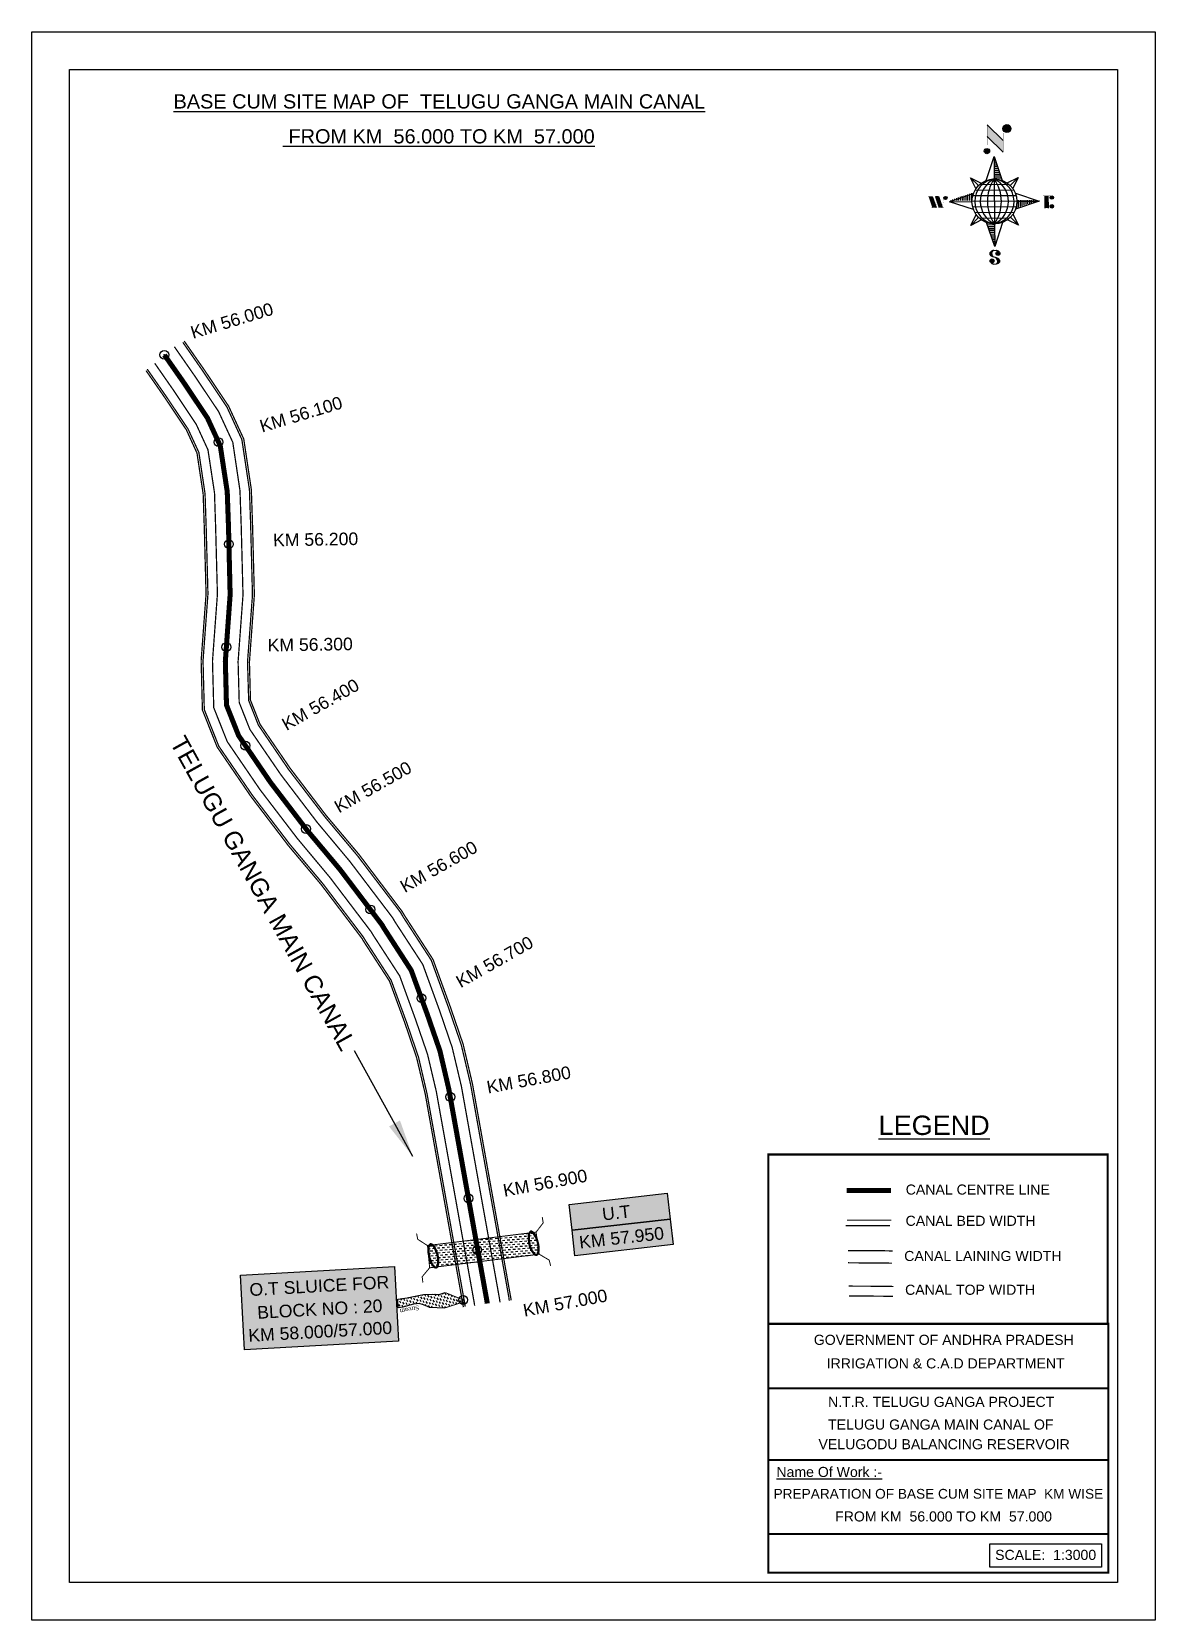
# Model space of a CAD drawing. Header units: inches. Extents: x 265440 to 266331, y 1717992 to 1719252.
import ezdxf

# ---------------------------------------------------------------- set-up
doc = ezdxf.new("R2010")
doc.units = ezdxf.units.IN
doc.header["$MEASUREMENT"] = 0
doc.header["$PDMODE"] = 32
doc.header["$PDSIZE"] = 7
doc.linetypes.add('ACAD_ISO02W100', pattern=[15, 12, -3])
for name, color, linetype in [('AQUADUCT', 1, 'Continuous'), ('bed with', 5, 'Continuous'), ('bord', 1, 'Continuous'), ('cahnige', 7, 'Continuous'), ('canal', 1, 'Continuous'), ('CARTTRACK', 30, 'ACAD_ISO02W100'), ('chainage', 7, 'Continuous'), ('FRAME 025', 7, 'Continuous'), ('laying', 4, 'Continuous'), ('lining', 4, 'Continuous'), ('OT', 7, 'Continuous'), ('STREAM', 4, 'Continuous'), ('Stu coo', 3, 'Continuous'), ('TEXT', 7, 'Continuous'), ('top of bund', 1, 'Continuous'), ('UT', 173, 'ACAD_ISO02W100'), ('V', 6, 'Continuous'), ('ZSTU', 7, 'Continuous')]:
    doc.layers.add(name, color=color, linetype=linetype)
doc.styles.add('5mm', font='times.ttf', dxfattribs={"height": 3})
doc.styles.get("Standard").update_dxf_attribs({"font": 'arial.ttf'})
doc.dimstyles.get("Standard").update_dxf_attribs({"dimtxt": 0.18, "dimasz": 0.18, "dimexe": 0.18, "dimexo": 0.0625, "dimgap": 0.09, "dimtad": 0, "dimtih": 1, "dimtoh": 1, "dimdec": 4, "dimzin": 0, "dimdsep": 46, "dimtxsty": 'Standard', "dimcen": 0.09, "dimadec": 0, "dimazin": 0, "dimtfac": 1, "dimtdec": 4, "dimtofl": 0, "dimtmove": 0, "dimatfit": 3, "dimfxl": 1, "dimtolj": 1, "dimtzin": 0, "dimarcsym": 0})
pattern_1 = [(267.297113149, (-8720374.938, 50637915.138), (10.5367255337, -0.497431438), [])]
pattern_2 = [(357.297113149, (-8720374.938, 50637915.138), (0.497431438, 10.5367255337), [])]

# ---------------------------------------------------------------- blocks, each defined once
blk = doc.blocks.new('GGF')
at = {"layer": 'STREAM'}
h = blk.add_hatch(dxfattribs=at)
h.set_pattern_fill('DASH', color=256, scale=10, angle=-6.08273, style=0)
h.set_pattern_definition([(353.91726508, (-115347.3726, 1016.3876), (1.3754179499, 1.1105068496), [1.25, -1.25])])
h.paths.add_polyline_path([(406186.84, 1485623.89), (406186.34, 1485618.17), (406185.83, 1485612.44), (406242.6, 1485608.9), (406242.86, 1485614.64), (406243.12, 1485620.38)])
at = {"layer": 'laying', "linetype": 'ByBlock', "extrusion": (0, 0, -1)}
for centre in [(406188.83, 1485618.1), (406240.81, 1485614.96)]:
    blk.add_ellipse(centre, major_axis=(0.4, -6.37), ratio=0.388717, dxfattribs=at)
at = {"layer": 'laying', "linetype": 'ByBlock'}
for points in [[(406189.2, 1485612.24), (406189.13, 1485612.23), (406189.05, 1485612.25), (406188.86, 1485612.32), (406188.75, 1485612.39), (406188.51, 1485612.61), (406188.38, 1485612.76), (406187.99, 1485613.32), (406187.73, 1485613.86), (406187.29, 1485615.15), (406187.11, 1485615.9), (406186.88, 1485617.49), (406186.82, 1485618.32), (406186.84, 1485619.93), (406186.91, 1485620.71), (406187.17, 1485622.07), (406187.36, 1485622.65), (406187.71, 1485623.36), (406187.86, 1485623.57), (406188.11, 1485623.82), (406188.22, 1485623.89), (406188.4, 1485623.96), (406188.47, 1485623.97), (406188.64, 1485623.95), (406188.74, 1485623.91), (406188.98, 1485623.76), (406189.11, 1485623.64), (406189.38, 1485623.32), (406189.52, 1485623.11), (406189.95, 1485622.33), (406190.22, 1485621.61), (406190.62, 1485619.96), (406190.76, 1485619.04), (406190.86, 1485617.19), (406190.83, 1485616.26), (406190.61, 1485614.61), (406190.43, 1485613.88), (406190.06, 1485613.02), (406189.9, 1485612.77), (406189.63, 1485612.45), (406189.52, 1485612.35), (406189.34, 1485612.26), (406189.27, 1485612.24), (406189.2, 1485612.24)], [(406241.18, 1485609.1), (406241.11, 1485609.1), (406241.03, 1485609.11), (406240.84, 1485609.19), (406240.73, 1485609.26), (406240.49, 1485609.47), (406240.36, 1485609.62), (406239.97, 1485610.18), (406239.7, 1485610.72), (406239.26, 1485612.02), (406239.09, 1485612.77), (406238.86, 1485614.35), (406238.8, 1485615.19), (406238.82, 1485616.8), (406238.89, 1485617.57), (406239.15, 1485618.93), (406239.34, 1485619.51), (406239.69, 1485620.22), (406239.84, 1485620.43), (406240.09, 1485620.69), (406240.19, 1485620.75), (406240.37, 1485620.83), (406240.44, 1485620.83), (406240.62, 1485620.81), (406240.72, 1485620.78), (406240.95, 1485620.62), (406241.08, 1485620.51), (406241.36, 1485620.18), (406241.5, 1485619.98), (406241.93, 1485619.19), (406242.2, 1485618.47), (406242.6, 1485616.82), (406242.73, 1485615.9), (406242.84, 1485614.05), (406242.81, 1485613.12), (406242.59, 1485611.47), (406242.4, 1485610.74), (406242.03, 1485609.88), (406241.88, 1485609.63), (406241.61, 1485609.31), (406241.49, 1485609.22), (406241.31, 1485609.12), (406241.25, 1485609.11), (406241.18, 1485609.1)]]:
    blk.add_open_spline(points, degree=3, knots=[0, 0, 0, 0, 0.189072, 0.189072, 0.378144, 0.378144, 0.567217, 0.567217, 0.964238, 0.964238, 1.36126, 1.36126, 1.758281, 1.758281, 2.155303, 2.155303, 2.552324, 2.552324, 2.807761, 2.807761, 3.01244, 3.01244, 3.217119, 3.217119, 3.421798, 3.421798, 3.626477, 3.626477, 3.831155, 3.831155, 4.280923, 4.280923, 4.73069, 4.73069, 5.180458, 5.180458, 5.630225, 5.630225, 5.896844, 5.896844, 6.112115, 6.112115, 6.283185, 6.283185, 6.283185, 6.283185], dxfattribs=at)
at = {"layer": 'UT', "ltscale": 0.2, "const_width": 0.5}
for points in [[(406181.01, 1485605.63), (406181.2, 1485608.62), (406185.83, 1485612.44), (406186.34, 1485618.17), (406186.84, 1485623.89), (406182.49, 1485628.03), (406182.47, 1485631.03)], [(406186.84, 1485623.89), (406243.12, 1485620.38)], [(406247.66, 1485627.39), (406247.59, 1485624.39), (406243.12, 1485620.38), (406242.86, 1485614.64), (406242.6, 1485608.9), (406247.12, 1485604.95), (406247.26, 1485601.95)], [(406185.83, 1485612.44), (406242.6, 1485608.9)]]:
    blk.add_lwpolyline(points, dxfattribs=at)
blk = doc.blocks.new('VBVB')
at = {"layer": 'STREAM'}
h = blk.add_hatch(dxfattribs=at)
h.set_pattern_fill('DASH', color=256, scale=10, style=0)
h.set_pattern_definition([(0, (17867.8837, -28501.71), (1.25, 1.25), [1.25, -1.25])])
h.paths.add_polyline_path([(380095.96, 1497774.98), (380098.87, 1497780.21), (380100.45, 1497784.62), (380101.78, 1497788.77), (380103.77, 1497793.59), (380099.53, 1497795.92), (380098.45, 1497793.51), (380097.62, 1497789.6), (380096.96, 1497787.69), (380095.79, 1497784.7), (380093.88, 1497782.96), (380090.89, 1497780.8), (380086.57, 1497773.96), (380084.6, 1497765.18), (380084.08, 1497764.33), (380085.94, 1497763.15), (380086.57, 1497763.83), (380093.72, 1497769.3), (380094.46, 1497772.65)])
at = {"layer": 'OT', "const_width": 0.5}
blk.add_lwpolyline([(380084.6, 1497765.18), (380084.07, 1497764.33), (380083.55, 1497763.48), (380085.4, 1497762.31), (380085.94, 1497763.15), (380084.08, 1497764.33), (380085.94, 1497763.15), (380086.57, 1497763.83), (380093.72, 1497769.3), (380086.57, 1497763.83), (380085.94, 1497763.15), (380084.08, 1497764.33), (380084.6, 1497765.18), (380086.57, 1497773.96)], dxfattribs=at)
at = {"layer": 'STREAM'}
blk.add_lwpolyline([(380086.57, 1497773.96), (380090.89, 1497780.8), (380093.88, 1497782.96), (380095.79, 1497784.7), (380096.96, 1497787.69), (380097.62, 1497789.6), (380098.45, 1497793.51), (380099.53, 1497795.92), (380103.77, 1497793.59), (380101.78, 1497788.77), (380100.45, 1497784.62), (380098.87, 1497780.21), (380095.96, 1497774.98), (380094.46, 1497772.65), (380093.72, 1497769.3)], dxfattribs=at)
at = {"layer": 'cahnige', "style": '5mm'}
blk.add_text('Stream', height=2.5, rotation=71.17434, dxfattribs=at).set_placement((380095, 1497785.49))
blk = doc.blocks.new('*X4')
at = {"color": 0, "linetype": 'Continuous'}
for p, q in [((6321.6, 240.5), (6322.3, 241.2)), ((6321.6, 240.3), (6322.3, 241)), ((6321.6, 240.1), (6322.3, 240.8)), ((6321.6, 239.9), (6322.4, 240.7)), ((6321.6, 239.8), (6322.4, 240.6)), ((6321.6, 239.6), (6322.5, 240.5)), ((6321.6, 239.4), (6322.5, 240.3)), ((6321.6, 239.2), (6322.6, 240.2)), ((6321.7, 239.1), (6322.6, 240.1)), ((6321.8, 240.8), (6322.4, 241.4)), ((6321.8, 239), (6322.7, 240)), ((6321.8, 239), (6322.8, 239.9)), ((6321.9, 238.9), (6322.9, 239.8)), ((6322, 238.8), (6323, 239.7)), ((6322.1, 241.3), (6322.4, 241.6)), ((6322.1, 238.7), (6323.1, 239.6)), ((6322.2, 238.6), (6323.1, 239.6)), ((6322.3, 238.5), (6323.2, 239.5)), ((6322.4, 238.5), (6323.3, 239.4)), ((6322.5, 238.4), (6323.4, 239.3)), ((6322.7, 238.4), (6323.6, 239.3)), ((6322.8, 238.3), (6323.7, 239.2)), ((6322.9, 238.3), (6323.8, 239.1)), ((6323.1, 238.2), (6323.9, 239.1)), ((6323.2, 238.2), (6324, 239)), ((6323.3, 238.2), (6324.2, 239)), ((6323.5, 238.1), (6324.3, 238.9)), ((6323.7, 238.1), (6324.4, 238.9)), ((6323.8, 238.1), (6324.6, 238.8)), ((6324.1, 238.2), (6324.7, 238.8)), ((6324.3, 238.3), (6324.9, 238.8)), ((6324.6, 238.3), (6325.1, 238.8)), ((6324.8, 238.4), (6325.2, 238.8)), ((6325.1, 238.5), (6325.4, 238.8)), ((6325.4, 238.6), (6325.6, 238.8))]:
    blk.add_line(p, q, dxfattribs=at)
blk = doc.blocks.new('*X3')
at = {"color": 0, "linetype": 'Continuous'}
for p, q in [((6324.4, 240.3), (6324.5, 240.4)), ((6324.6, 240.3), (6324.8, 240.5)), ((6324.7, 240.2), (6325, 240.5)), ((6324.8, 240.2), (6325.2, 240.6)), ((6325, 240.1), (6325.5, 240.6)), ((6325.1, 240.1), (6325.6, 240.6)), ((6325.2, 240), (6325.8, 240.6)), ((6325.3, 240), (6326, 240.6)), ((6325.4, 239.9), (6326.1, 240.6)), ((6325.5, 239.8), (6326.2, 240.5)), ((6325.6, 239.8), (6326.3, 240.5)), ((6325.7, 239.7), (6326.5, 240.4)), ((6325.9, 239.6), (6326.6, 240.3)), ((6326, 239.5), (6326.7, 240.3)), ((6326, 239.4), (6326.8, 240.2)), ((6326.1, 239.3), (6327, 240.2)), ((6326.2, 239.3), (6327.1, 240.1)), ((6326.3, 239.2), (6327.1, 240)), ((6326.4, 239.1), (6327.2, 239.9)), ((6326.5, 239), (6327.3, 239.8)), ((6326.5, 238.9), (6327.4, 239.7)), ((6326.6, 238.8), (6327.5, 239.6)), ((6326.7, 238.7), (6327.5, 239.5)), ((6326.8, 238.6), (6327.6, 239.4)), ((6326.8, 238.5), (6327.7, 239.3)), ((6326.8, 236.5), (6327.4, 237)), ((6326.9, 238.3), (6327.8, 239.2)), ((6326.9, 238.2), (6327.9, 239.1)), ((6326.9, 236.8), (6327.6, 237.4)), ((6327, 238.1), (6327.8, 239)), ((6327, 237.9), (6327.8, 238.8)), ((6327, 237.8), (6327.8, 238.6)), ((6327, 237.6), (6327.8, 238.4)), ((6327, 237.4), (6327.8, 238.2)), ((6327, 237.3), (6327.8, 238)), ((6327, 237.1), (6327.8, 237.9))]:
    blk.add_line(p, q, dxfattribs=at)
blk = doc.blocks.new('H')
at = {"layer": 'bord', "extrusion": (0.000427885, 0.004792, 0.999988)}
h = blk.add_hatch(dxfattribs=at)
h.set_pattern_fill('LINE', color=8, scale=84.387686, angle=-2.70289, style=0)
h.set_pattern_definition(pattern_2)
h.paths.add_polyline_path([(-492.5, 785.6, -0.090992), (-448, 775.2), (-486.5, 912)])
h = blk.add_hatch(dxfattribs=at)
h.set_pattern_fill('LINE', color=8, scale=84.387686, angle=-92.70289, style=0)
h.set_pattern_definition(pattern_1)
h.paths.add_polyline_path([(-624.9, 665.1, -0.090992), (-614.5, 709.6), (-751.3, 671.1)])
h = blk.add_hatch(dxfattribs=at)
h.set_pattern_fill('LINE', color=8, scale=84.387686, angle=-92.70289, style=0)
h.set_pattern_definition(pattern_1)
h.paths.add_polyline_path([(-245.6, 647.2), (-372, 653.2, -0.090992), (-382.4, 608.7)])
h = blk.add_hatch(dxfattribs=at)
h.set_pattern_fill('LINE', color=8, scale=84.387686, angle=-2.70289, style=0)
h.set_pattern_definition(pattern_2)
h.paths.add_polyline_path([(-504.4, 532.7, -0.090992), (-548.9, 543.1), (-510.4, 406.3)])
for p, q in [((-516.2, 1087.1, -1217.1), (-431.5, 994, -1216.7)), ((-519.4, 1020.4, -1216.8), (-434.7, 927.3, -1216.4)), ((-538.3, 773.7, -1215.6), (-487, 906.2, -1216.3)), ((-487, 906.2, -1216.3), (-493, 779.8, -1215.7)), ((-487, 906.2, -1216.3), (-448.5, 769.4, -1215.7)), ((-626.7, 793.8, -1215.7), (-566.8, 760.2, -1215.6)), ((-626.7, 793.8, -1215.7), (-584.1, 747, -1215.5)), ((-598.9, 731, -1215.4), (-626.7, 793.8, -1215.7)), ((-421.3, 753.3, -1215.6), (-358.5, 781.1, -1215.7)), ((-358.5, 781.1, -1215.7), (-405.3, 738.5, -1215.5)), ((-358.5, 781.1, -1215.7), (-392.1, 721.2, -1215.4)), ((-864.7, 700.9, -1215.1), (-846.9, 637.7, -1214.9)), ((-846.9, 700.1, -1215.1), (-829.1, 636.9, -1214.9)), ((-829.1, 699.2, -1215.2), (-811.3, 636, -1214.9)), ((-829.1, 699.2, -1215.2), (-811.3, 698.4, -1215.2)), ((-811.3, 698.4, -1215.2), (-793.5, 635.2, -1214.9)), ((-751.8, 665.3, -1215), (-615, 703.8, -1215.3)), ((-751.8, 665.3, -1215), (-625.4, 659.3, -1215)), ((-619.3, 614, -1214.8), (-751.8, 665.3, -1215)), ((-246.1, 641.4, -1215.1), (-382.9, 602.9, -1214.9)), ((-378.6, 692.6, -1215.3), (-246.1, 641.4, -1215.1)), ((-372.5, 647.4, -1215.1), (-246.1, 641.4, -1215.1)), ((-213.5, 669.3, -1215.3), (-216.7, 600.8, -1214.9)), ((-197.2, 599.9, -1214.9), (-193.9, 668.4, -1215.3)), ((-639.4, 525.6, -1214.4), (-605.8, 585.5, -1214.7)), ((-639.4, 525.6, -1214.4), (-592.6, 568.1, -1214.6)), ((-576.6, 553.3, -1214.6), (-639.4, 525.6, -1214.4)), ((-510.9, 400.5, -1213.9), (-549.4, 537.2, -1214.5)), ((-371.2, 512.9, -1214.5), (-431.1, 546.5, -1214.6)), ((-371.2, 512.9, -1214.5), (-413.8, 559.7, -1214.7)), ((-399, 575.7, -1214.7), (-371.2, 512.9, -1214.5)), ((-459.6, 533, -1214.5), (-510.9, 400.5, -1213.9)), ((-504.9, 526.9, -1214.5), (-510.9, 400.5, -1213.9))]:
    blk.add_line(p, q, dxfattribs=at)
at = {"layer": 'bord', "color": 8, "linetype": 'ByBlock', "extrusion": (0.000427885, 0.004792, 0.999988)}
for p, q in [((-386.5, 711.4, -1215.4), (-605.5, 721.7, -1215.4)), ((-410.8, 744.2, -1215.5), (-578.1, 752.1, -1215.5)), ((-493, 779.8, -1215.7), (-504.9, 526.9, -1214.5)), ((-372.5, 647.4, -1215.1), (-625.4, 659.3, -1215)), ((-378, 615.9, -1214.9), (-622.9, 627.5, -1214.9)), ((-375, 679.2, -1215.3), (-619.9, 690.7, -1215.2)), ((-392.4, 584.9, -1214.8), (-611.4, 595.3, -1214.7)), ((-419.8, 554.6, -1214.6), (-587.1, 562.5, -1214.6))]:
    blk.add_line(p, q, dxfattribs=at)
at = {"layer": 'bord', "extrusion": (0.000427885, 0.004792, 0.999988), "elevation": -1212.1}
for points, const_width in [([(-522, 959.6), (-515.7, 1092.9)], 1.61), ([(-434.2, 933.1), (-427.9, 1066.5)], 1.61), ([(-870.1, 707), (-846.4, 705.9)], 0.642), ([(-828.6, 642.7), (-855.2, 643.9)], 0.642), ([(-828.6, 642.7), (-821, 678)], 0.642), ([(-810.8, 641.8), (-784.1, 640.6)], 0.642), ([(-793, 641), (-781.6, 693.9)], 0.642), ([(-222.7, 675.6), (-173.8, 673.3)], 0.706), ([(-194.8, 644.8), (-185, 644.4)], 0.706), ([(-177.1, 604.8), (-226, 607.1)], 0.706)]:
    blk.add_lwpolyline(points, dxfattribs=dict(at, const_width=const_width))
for points, const_width in [([(-413.7, 1073.1, 1), (-397.6, 1057.7, 1)], 22.3), ([(-530.3, 949.5, 1), (-519.6, 939.3, 1)], 14.8), ([(-775.9, 696.6, 1), (-769.5, 690.4, 1)], 8.9), ([(-177.8, 666.9, 1), (-170.8, 660.1, 1)], 9.79), ([(-180.1, 618, 1), (-173.1, 611.2, 1)], 9.79), ([(-489.8, 361.7, 1), (-498.1, 369.1, 1)], 11.1), ([(-525.2, 321.6, 1), (-533.4, 328.9, 1)], 11.1)]:
    blk.add_lwpolyline(points, format="xyb", close=True, dxfattribs=dict(at, const_width=const_width))
for points in [[(-537, 317.4), (-530.7, 310.5), (-519.8, 306.8), (-504.9, 306.9), (-493.9, 310), (-486.3, 317.7), (-486.5, 325.8), (-490.6, 333.3), (-493.5, 336.2), (-502.8, 340.9), (-522.5, 347.3), (-530.4, 351.6), (-533.7, 354.6), (-537.4, 362.6), (-537, 373.4), (-530, 380.7), (-520, 384.1), (-503.5, 384.2), (-492.5, 379.9), (-487.1, 373.3)], [(-522.5, 347.6), (-526.2, 353.8), (-527.8, 360.6), (-527.9, 370.6), (-525.9, 375.5), (-521.3, 381.2), (-514.5, 384.4)], [(-504.9, 306.9), (-499, 312.4), (-497, 319.4), (-497.5, 326.5), (-501.2, 335.4), (-509.2, 343.2)]]:
    blk.add_lwpolyline(points, dxfattribs=at)
at = {"layer": 'bord', "extrusion": (0.000427885, 0.004792, 0.999988)}
for centre, radius in [((-405.6, 1065.4, -1212.1), 22.3), ((-525, 944.4, -1212.1), 14.8), ((-498.4, 659.1, -1212.1), 126.6), ((-772.7, 693.5, -1212.1), 8.9), ((-174.3, 663.5, -1212.1), 9.79), ((-176.6, 614.6, -1212.1), 9.79), ((-494, 365.4, -1212.1), 11.1), ((-529.3, 325.2, -1212.1), 11.1)]:
    blk.add_circle(centre, radius, dxfattribs=at)
at = {"layer": 'bord', "color": 8, "linetype": 'ByBlock', "extrusion": (0.000427885, 0.004792, 0.999988)}
for centre, radius, start, end in [((-481.5, 658.3, -1212.1), 127.7, 94.92536, 259.66906), ((-436.8, 656.2, -1212.1), 140.8, 113.28644, 241.30798), ((-315.9, 650.5, -1212.1), 222.3, 142.58916, 212.00526), ((-560.1, 662.1, -1212.1), 140.8, 293.28644, 61.30798), ((-681, 667.8, -1212.1), 222.3, 322.58916, 32.00526), ((-515.4, 659.9, -1212.1), 127.7, 274.92536, 79.66906)]:
    blk.add_arc(centre, radius, start, end, dxfattribs=at)
at = {"layer": 'bord', "extrusion": (0.000427885, 0.004792, 0.999988)}
for points in [[(-515.7, 1092.9, -1212.1), (-431, 999.8, -1212.1), (-518.9, 1026.2, -1212.1), (-434.2, 933.1, -1212.1)], [(-864.1, 706.7, -1212.1), (-846.4, 705.9, -1212.1), (-846.3, 643.5, -1212.1), (-828.6, 642.7, -1212.1)], [(-828.6, 705, -1212.1), (-810.8, 704.2, -1212.1), (-810.8, 641.8, -1212.1), (-793, 641, -1212.1)], [(-193.4, 674.2, -1212.1), (-196.6, 605.7, -1212.1), (-213, 675.1, -1212.1), (-216.2, 606.7, -1212.1)]]:
    blk.add_solid(points, dxfattribs=at)
at = {"layer": 'bord', "extrusion": (0.000427885, 0.004792, 0.999988), "xscale": 7.977342409717546, "yscale": 7.977342408231451, "zscale": 7.977342408476333, "rotation": 138.0840426661453}
for name, p in [('*X3', (38300.5, -31929.4, -1212.1)), ('*X4', (38314.4, -31950.9, -1212.1))]:
    blk.add_blockref(name, p, dxfattribs=at)

msp = doc.modelspace()

# ---------------------------------------------------------------- hatches: boundary and pattern name
at = {"layer": 'V'}
msp.add_hatch(color=2, dxfattribs=at).paths.add_polyline_path([(265606, 1718266), (265728.1, 1718272.9), (265731.4, 1718213.5), (265609.3, 1718206.7)])
at = {"layer": 'ZSTU'}
h = msp.add_hatch(color=135, dxfattribs=at)
h.set_gradient(color1=(141, 177, 78), color2=(107, 135, 59), one_color=1, tint=0.38, name='CYLINDER')
h.paths.add_polyline_path([(265866.7, 1718322.1), (265869, 1718301.8), (265946.8, 1718310.5), (265944.5, 1718330.9)])
h.paths.add_polyline_path([(265891.2, 1718306.6), (265918.6, 1718309.7), (265916.9, 1718324.8), (265889.5, 1718321.7)], flags=24)
h = msp.add_hatch(color=252, dxfattribs=at)
h.set_gradient(color1=(167, 88, 159), color2=(127, 67, 121), one_color=1, tint=0.38, name='CYLINDER')
h.paths.add_polyline_path([(265949.1, 1718290.2), (265946.8, 1718310.5), (265869, 1718301.8), (265871.3, 1718281.4)])
h.paths.add_polyline_path([(265872.9, 1718284), (265945.1, 1718292.1), (265943.4, 1718307.3), (265871.2, 1718299.2)], flags=24)

# ---------------------------------------------------------------- linework, layer by layer
at = {"linetype": 'ByBlock'}
for points in [[(265440.5, 1717992.3), (265440.5, 1719252.3), (266331.5, 1719252.3), (266331.5, 1717992.3)], [(266301.5, 1719222.3), (266301.5, 1718022.3), (265470.5, 1718022.3), (265470.5, 1719222.3)]]:
    msp.add_lwpolyline(points, close=True, dxfattribs=at)
for p in [(265545.6, 1718996), (265588.6, 1718926.8), (265596.8, 1718845.8), (265594.8, 1718764.2), (265609.9, 1718686), (265658, 1718619.9), (265709, 1718556.1), (265749.5, 1718485.7), (265772.4, 1718407.4), (265786.8, 1718326.9)]:
    msp.add_point(p)
at = {"color": 2}
for p in [(265793.7, 1718285.9), (265782.6, 1718246.3)]:
    msp.add_point(p, dxfattribs=at)
at = {"layer": 'bed with', "const_width": 1}
for points in [[(265553.6, 1719002.4), (265570.1, 1718978.7), (265588.7, 1718950.9), (265599.9, 1718926.6), (265605.6, 1718888.3), (265606.6, 1718859.7), (265608, 1718805.6), (265604.1, 1718752.6), (265605, 1718720.2), (265613.5, 1718698.8), (265638, 1718663), (265666.8, 1718625.2), (265692.8, 1718594.1), (265726.6, 1718549.6), (265728.7, 1718546), (265750.6, 1718512.4), (265764, 1718475.6), (265773.9, 1718446.6), (265781.2, 1718415.8), (265811.4, 1718247.4), (265811.8, 1718244.5)], [(265538, 1718989.3), (265553.3, 1718967.3), (265570.9, 1718940.9), (265580.2, 1718920.7), (265585.4, 1718886.5), (265586.3, 1718859.1), (265587.7, 1718806.1), (265583.8, 1718753.1), (265584.8, 1718716.1), (265595.5, 1718689.2), (265621.5, 1718651.1), (265651, 1718612.5), (265676.9, 1718581.5), (265709.7, 1718538.3), (265711.5, 1718535.3), (265732.3, 1718503.3), (265744.8, 1718468.9), (265754.4, 1718441), (265761.3, 1718411.7), (265791.4, 1718244), (265791.7, 1718241.8)], [(266121.1, 1718305.2), (266119, 1718305.2), (266086.2, 1718305.2), (266086, 1718305.2)], [(266122.2, 1718309.6), (266119, 1718309.6), (266086.9, 1718309.6)]]:
    msp.add_lwpolyline(points, dxfattribs=at)
at = {"layer": 'canal', "color": 6, "const_width": 4}
for points in [[(266122, 1718333.2), (266119.4, 1718333.2), (266086.8, 1718333.2)], [(266086.8, 1718333.2), (266122, 1718333.2)]]:
    msp.add_lwpolyline(points, dxfattribs=at)
at = {"layer": 'FRAME 025', "lineweight": -3, "const_width": 1.64}
for points in [[(266024.7, 1718361.7), (266293.8, 1718361.7), (266293.8, 1718227.4), (266024.7, 1718227.4)], [(266024.7, 1718227.4), (266294.2, 1718227.4), (266294.2, 1718029.9), (266024.7, 1718029.9)]]:
    msp.add_lwpolyline(points, close=True, dxfattribs=at)
for points in [[(266024.7, 1718176.2), (266294.2, 1718176.2)], [(266024.7, 1718119.3), (266294.2, 1718119.3)], [(266024.7, 1718060.7), (266294.2, 1718060.7)]]:
    msp.add_lwpolyline(points, dxfattribs=at)
at = {"layer": 'lining', "const_width": 1}
for points in [[(265560.3, 1719005.9), (265576.3, 1718982.9), (265595.3, 1718954.5), (265607.1, 1718928.8), (265613.1, 1718889), (265614.1, 1718859.9), (265615.5, 1718805.4), (265611.6, 1718752.5), (265612.5, 1718721.8), (265620.2, 1718702.3), (265644, 1718667.3), (265672.7, 1718629.8), (265698.7, 1718598.8), (265732.9, 1718553.8), (265735.1, 1718550), (265757.3, 1718515.8), (265771, 1718478.1), (265781.1, 1718448.7), (265788.5, 1718417.3), (265818.8, 1718248.6), (265819.2, 1718245.7)], [(265532, 1718984.7), (265547.1, 1718963), (265564.4, 1718937.2), (265573, 1718918.6), (265577.9, 1718885.8), (265578.8, 1718858.9), (265580.2, 1718806.3), (265576.3, 1718753.3), (265577.3, 1718714.6), (265588.8, 1718685.6), (265615.4, 1718646.7), (265645.1, 1718607.8), (265671.1, 1718576.8), (265703.5, 1718534.1), (265705.1, 1718531.4), (265725.5, 1718499.9), (265737.8, 1718466.4), (265747.2, 1718438.9), (265753.9, 1718410.1), (265784, 1718242.7), (265784.2, 1718240.9)], [(266087.9, 1718285.5), (266112.6, 1718285.4), (266123.3, 1718285.2)], [(266087.9, 1718275.8), (266114.7, 1718275.6), (266122.8, 1718275.5)]]:
    msp.add_lwpolyline(points, dxfattribs=at)
at = {"layer": 'top of bund', "const_width": 1}
for points in [[(265561.3, 1719007), (265577.5, 1718983.8), (265596.6, 1718955.3), (265608.6, 1718929.2), (265614.6, 1718889.2), (265615.6, 1718860), (265617, 1718805.4), (265613.1, 1718752.4), (265613.9, 1718722.1), (265621.5, 1718703), (265645.3, 1718668.2), (265673.8, 1718630.8), (265699.9, 1718599.8), (265734.1, 1718554.6), (265736.4, 1718550.8), (265758.7, 1718516.4), (265772.5, 1718478.6), (265782.6, 1718449.1), (265790, 1718417.6), (265820.2, 1718248.9), (265820.7, 1718245.9)], [(265531.1, 1718983.5), (265545.9, 1718962.2), (265563.1, 1718936.5), (265571.5, 1718918.1), (265576.4, 1718885.6), (265577.3, 1718858.8), (265578.7, 1718806.3), (265574.8, 1718753.3), (265575.8, 1718714.3), (265587.5, 1718684.9), (265614.2, 1718645.8), (265643.9, 1718606.8), (265669.9, 1718575.9), (265702.2, 1718533.3), (265703.8, 1718530.6), (265724.2, 1718499.2), (265736.4, 1718465.9), (265745.7, 1718438.5), (265752.5, 1718409.8), (265782.5, 1718242.4), (265782.8, 1718240.6)], [(266088.4, 1718257.3), (266113, 1718257.2), (266123.9, 1718257)], [(266123.4, 1718249.2), (266115.5, 1718249.3), (266088.6, 1718249.5)]]:
    msp.add_lwpolyline(points, dxfattribs=at)
at = {"layer": 'V', "color": 6, "const_width": 4}
msp.add_lwpolyline([(265545.7, 1718995.9), (265561.7, 1718973), (265579.8, 1718945.9), (265590, 1718923.7), (265595.5, 1718887.4), (265596.5, 1718859.4), (265597.8, 1718805.8), (265594, 1718752.9), (265594.9, 1718718.2), (265604.5, 1718694), (265629.7, 1718657), (265658.9, 1718618.8), (265684.9, 1718587.8), (265718.2, 1718543.9), (265720.1, 1718540.7), (265741.4, 1718507.8), (265754.4, 1718472.2), (265764.2, 1718443.8), (265771.2, 1718413.7), (265801.4, 1718245.7), (265801.7, 1718243.5)], dxfattribs=at)
at = {"layer": 'V', "color": 2}
msp.add_lwpolyline([(265606, 1718266), (265728.1, 1718272.9), (265731.4, 1718213.5), (265609.3, 1718206.7)], close=True, dxfattribs=at)
at = {"layer": 'V', "color": 0}
msp.add_lwpolyline([(266200.2, 1718053), (266288.9, 1718053), (266288.9, 1718034.3), (266200.2, 1718034.3)], close=True, dxfattribs=at)
at = {"layer": 'ZSTU', "color": 135}
msp.add_lwpolyline([(265866.7, 1718322.1), (265944.5, 1718330.9), (265946.8, 1718310.5), (265869, 1718301.8)], close=True, dxfattribs=at)
at = {"layer": 'ZSTU', "color": 252}
msp.add_lwpolyline([(265869, 1718301.8), (265946.8, 1718310.5), (265949.1, 1718290.2), (265871.3, 1718281.4)], close=True, dxfattribs=at)

# ---------------------------------------------------------------- block references
at = {"layer": 'AQUADUCT', "color": 1, "xscale": 0.140803918402917, "yscale": 0.1408039184752852, "zscale": 0.1408039184379445, "rotation": 3.078330572958626}
msp.add_blockref('H', (266279, 1719029.6, 170.9), dxfattribs=at)
at = {"layer": 'CARTTRACK', "color": 3, "xscale": 1.43962227285561, "yscale": 1.439622273668647, "zscale": 1.439622273616309, "rotation": 120.3391246047009}
msp.add_blockref('VBVB', (2403093.3, 2335142.8), dxfattribs=at)
at = {"layer": 'laying', "color": 6, "linetype": 'ByBlock', "xscale": 1.539389527261441, "yscale": 1.539389526937157, "zscale": 1.539389526941385, "rotation": 10.62310359895573}
msp.add_blockref('GGF', (72785.8, -644737.4), dxfattribs=at)

# ---------------------------------------------------------------- texts
at = {"layer": 'chainage', "color": 0}
for s, rotation, p in [('KM 56.000', 16.8045, (265568.3, 1719008.6)), ('KM 56.100', 16.8045, (265623.1, 1718934.3)), ('KM 56.200', 0.9143, (265631.9, 1718844.1)), ('KM 56.300', 0.9143, (265627.6, 1718760.7)), ('KM 56.400', 29.5828, (265642.5, 1718697.6)), ('KM 56.500', 29.5828, (265684.1, 1718632.2)), ('KM 56.600', 29.5828, (265736.3, 1718569)), ('KM 56.700', 29.5828, (265780.6, 1718493.5)), ('KM 56.800', 10.4377, (265802.3, 1718410)), ('KM 56.900', 10.4377, (265815.3, 1718328.1)), ('KM 57.000', 10.4377, (265831.2, 1718233))]:
    msp.add_text(s, height=10, rotation=rotation, dxfattribs=at).set_placement(p)
at = {"layer": 'chainage', "color": 1}
msp.add_text('TELUGU GANGA MAIN CANAL', height=14.042, rotation=299.0059, dxfattribs=at).set_placement((265549.7, 1718688.5))
at = {"layer": 'chainage', "color": 0}
for s, height, p in [('%%ULEGEND', 15.34, (266112.1, 1718377.2)), ('CANAL CENTRE LINE', 8, (266133.6, 1718329.9)), ('CANAL BED WIDTH', 8, (266133.5, 1718305.1)), ('CANAL LAINING WIDTH', 8, (266132.4, 1718277.2)), ('CANAL TOP WIDTH', 8, (266133.1, 1718250.4)), ('GOVERNMENT OF ANDHRA PRADESH ', 8, (266060.7, 1718210.7)), ('IRRIGATION & C.A.D DEPARTMENT', 8, (266070.9, 1718192)), ('N.T.R. TELUGU GANGA PROJECT', 8, (266072, 1718161.5)), ('TELUGU GANGA MAIN CANAL OF', 8, (266072, 1718143.5)), (' VELUGODU BALANCING RESERVOIR', 8, (266061.3, 1718127.9)), ('%%UName Of Work :-', 8, (266031, 1718105.9)), ('PREPARATION OF BASE CUM SITE MAP  KM WISE', 7.743, (266028.8, 1718088.7)), (' FROM KM  56.000 TO KM  57.000', 8, (266074.5, 1718070.6)), ('SCALE:  1:3000', 8, (266204.5, 1718040.1))]:
    msp.add_text(s, height=height, dxfattribs=at).set_placement(p)
at = {"layer": 'Stu coo', "color": 0}
for s, p in [('U.T', (265893.4, 1718309.3)), ('KM 57.950', (265875.2, 1718287))]:
    msp.add_text(s, height=10, rotation=6.4133, dxfattribs=at).set_placement(p)
at = {"layer": 'Stu coo', "color": 1}
for s, p in [('O.T SLUICE FOR ', (265613.4, 1718249.4)), (' BLOCK NO : 20', (265615.7, 1718231.1)), ('KM 58.000/57.000', (265612.5, 1718213.1))]:
    msp.add_text(s, height=10, rotation=3.2161, dxfattribs=at).set_placement(p)
at = {"layer": 'TEXT', "color": 0}
for s, p in [('%%UBASE CUM SITE MAP OF  TELUGU GANGA MAIN CANAL', (265552.9, 1719191.4)), ('%%U FROM KM  56.000 TO KM  57.000', (265639.7, 1719163.7))]:
    msp.add_text(s, height=11.294, dxfattribs=at).set_placement(p)

# ---------------------------------------------------------------- leaders
at = {"layer": 'chainage', "color": 1}
msp.add_leader([(265742.7, 1718360.1), (265696.3, 1718443.9)], dimstyle='Standard', override={"dimasz": 30, "dimgap": 0.09, "dimtad": 0}, dxfattribs=at)

doc.saveas('drawing.dxf')
